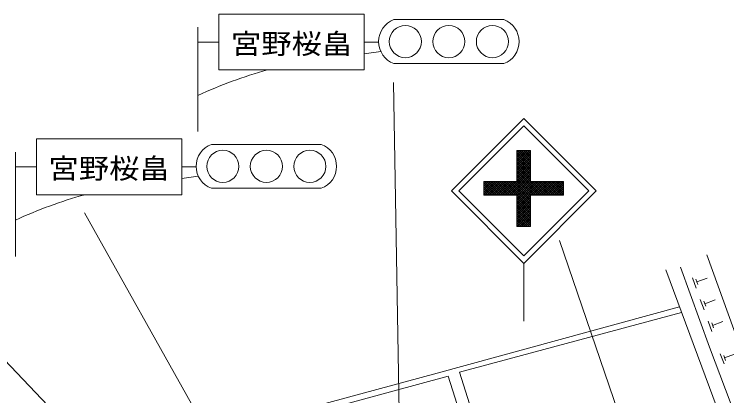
# Model space of a CAD drawing. Units: millimetres, scale not verified. Extents: x 40000 to 680000, y 20000 to 380000.
# Drawn here: x 418139 to 464733, y 284636 to 309562 of the extents above; entities that cross this region are included whole.
import ezdxf
from ezdxf.enums import TextEntityAlignment as Align

# ---------------------------------------------------------------- set-up
doc = ezdxf.new("R2010")
doc.units = ezdxf.units.MM
doc.header["$LTSCALE"] = 1000
for name, color, linetype, lineweight in [('M-BGD', 7, 'Continuous', 13), ('M-STR-HTXT', 7, 'Continuous', 13), ('M-STR-STRC', 7, 'Continuous', 13)]:
    doc.layers.add(name, color=color, linetype=linetype, lineweight=lineweight)
doc.styles.add('ＭＳ ゴシック', font='')
doc.styles.get('ＭＳ ゴシック').set_extended_font_data('MS Gothic')

msp = doc.modelspace()

# ---------------------------------------------------------------- linework, layer by layer
at = {"layer": 'M-BGD'}
for p, q in [((462731, 291675), (462485, 292350)), ((462838, 291906), (462715, 292243)), ((462776, 292074), (463451, 292322)), ((463249, 290253), (463004, 290925)), ((463356, 290483), (463233, 290819)), ((463295, 290651), (463966, 290898)), ((463766, 288835), (463523, 289503)), ((463873, 289063), (463751, 289397)), ((463812, 289230), (464479, 289477)), ((464554, 286722), (464308, 287371)), ((464655, 286945), (464532, 287270)), ((464593, 287108), (465243, 287354))]:
    msp.add_line(p, q, dxfattribs=at)
for points in [[(463432, 293844), (465567, 287940), (466595, 285011), (468519, 281381), (470123, 278281), (470941, 276973)], [(417775, 254125), (419337, 254630), (430486, 257394), (435100, 258682), (443456, 261665), (453948, 265746), (463662, 270171), (469558, 273177), (468405, 275047), (466481, 278490), (464106, 283833), (460750, 292857)], [(470022, 273880), (467366, 278640), (465325, 283266), (463611, 287800), (461703, 293034)], [(461647, 290445), (445800, 286117), (436858, 283702)], [(452900, 268315), (447249, 286178), (461781, 290084)], [(436967, 283313), (446513, 285916), (452178, 268081)]]:
    msp.add_lwpolyline(points, dxfattribs=at)
at = {"layer": 'M-STR-HTXT'}
for p, q in [((443697, 259946), (442943, 305097)), ((443173, 260109), (422740, 296580)), ((463225, 267194), (453793, 294788)), ((443173, 260109), (412991, 291689))]:
    msp.add_line(p, q, dxfattribs=at)
at = {"layer": 'M-STR-STRC'}
for p, q in [((431526, 305922), (431526, 309562)), ((431526, 309562), (441021, 309562)), ((441021, 309562), (441021, 305922)), ((442969, 309211), (450153, 309211)), ((430152, 301893), (430152, 308711)), ((431526, 307742), (430152, 307742)), ((441969, 307742), (441021, 307742)), ((442110, 307132), (441021, 306976)), ((450153, 306339), (442969, 306339)), ((441021, 305922), (431526, 305922)), ((446726, 298023), (451464, 302760)), ((451464, 302760), (456201, 298023)), ((447221, 298023), (451464, 302266)), ((451464, 302266), (455706, 298023)), ((419592, 297772), (419592, 301412)), ((419592, 301412), (429087, 301412)), ((429087, 301412), (429087, 297772)), ((431035, 301062), (438219, 301062)), ((418218, 293743), (418218, 300561)), ((451004, 300665), (451904, 300665)), ((451004, 300665), (451004, 298633)), ((451004, 300645), (451025, 300665)), ((451004, 300503), (451166, 300665)), ((451004, 300362), (451308, 300665)), ((451004, 300220), (451449, 300665)), ((451004, 300079), (451591, 300665)), ((451004, 299938), (451732, 300665)), ((451004, 299796), (451874, 300665)), ((451904, 299752), (451004, 300652)), ((451004, 299655), (451904, 300555)), ((451904, 299893), (451132, 300665)), ((451904, 300035), (451274, 300665)), ((451904, 300176), (451415, 300665)), ((451904, 300317), (451557, 300665)), ((451904, 300459), (451698, 300665)), ((451904, 300600), (451840, 300665)), ((451904, 300665), (451904, 298633)), ((451904, 299610), (451004, 300510)), ((451004, 299513), (451904, 300413)), ((451904, 299469), (451004, 300369)), ((451004, 299372), (451904, 300272)), ((451904, 299327), (451004, 300227)), ((451004, 299230), (451904, 300130)), ((451904, 299186), (451004, 300086)), ((451004, 299089), (451904, 299989)), ((451904, 299045), (451004, 299945)), ((451004, 298948), (451904, 299848)), ((451904, 298903), (451004, 299803)), ((451004, 298806), (451904, 299706)), ((451904, 298762), (451004, 299662)), ((419592, 299592), (418218, 299592)), ((430035, 299592), (429087, 299592)), ((450214, 297733), (451904, 299423)), ((450355, 297733), (451904, 299282)), ((450497, 297733), (451904, 299141)), ((451004, 298665), (451904, 299565)), ((452792, 297733), (451004, 299520)), ((452651, 297733), (451004, 299379)), ((452509, 297733), (451004, 299238)), ((430176, 298982), (429087, 298827)), ((450638, 297733), (451904, 298999)), ((450779, 297733), (451904, 298858)), ((450921, 297733), (451904, 298716)), ((452368, 297733), (451004, 299096)), ((452226, 297733), (451004, 298955)), ((452085, 297733), (451004, 298813)), ((451944, 297733), (451004, 298672)), ((451004, 298633), (448843, 298633)), ((448843, 298633), (448843, 297733)), ((448843, 298624), (448851, 298633)), ((448843, 298483), (448992, 298633)), ((448843, 298342), (449134, 298633)), ((448843, 298200), (449275, 298633)), ((448843, 298059), (449417, 298633)), ((448843, 297917), (449558, 298633)), ((448843, 297776), (449700, 298633)), ((449681, 297733), (448843, 298571)), ((449539, 297733), (448843, 298429)), ((449398, 297733), (448843, 298288)), ((449822, 297733), (448922, 298633)), ((448941, 297733), (449841, 298633)), ((449964, 297733), (449064, 298633)), ((449082, 297733), (449982, 298633)), ((450105, 297733), (449205, 298633)), ((449224, 297733), (450124, 298633)), ((450247, 297733), (449347, 298633)), ((449365, 297733), (450265, 298633)), ((450388, 297733), (449488, 298633)), ((449507, 297733), (450407, 298633)), ((450529, 297733), (449629, 298633)), ((449648, 297733), (450548, 298633)), ((450671, 297733), (449771, 298633)), ((449790, 297733), (450690, 298633)), ((450812, 297733), (449912, 298633)), ((449931, 297733), (450831, 298633)), ((450954, 297733), (450054, 298633)), ((450072, 297733), (450972, 298633)), ((451904, 296923), (450195, 298633)), ((451904, 297065), (450337, 298633)), ((451904, 297206), (450478, 298633)), ((451904, 297348), (450619, 298633)), ((451904, 297489), (450761, 298633)), ((451904, 297630), (450902, 298633)), ((451004, 297675), (451962, 298633)), ((451004, 297533), (452104, 298633)), ((451004, 297392), (452245, 298633)), ((451004, 297251), (452387, 298633)), ((451004, 297109), (452528, 298633)), ((451004, 296968), (452669, 298633)), ((451911, 297733), (452811, 298633)), ((452934, 297733), (452034, 298633)), ((452052, 297733), (452952, 298633)), ((453075, 297733), (452175, 298633)), ((452194, 297733), (453094, 298633)), ((453216, 297733), (452316, 298633)), ((452335, 297733), (453235, 298633)), ((453358, 297733), (452458, 298633)), ((452477, 297733), (453377, 298633)), ((453499, 297733), (452599, 298633)), ((452618, 297733), (453518, 298633)), ((453641, 297733), (452741, 298633)), ((452759, 297733), (453659, 298633)), ((453782, 297733), (452882, 298633)), ((452901, 297733), (453801, 298633)), ((453924, 297733), (453024, 298633)), ((453042, 297733), (453942, 298633)), ((454065, 297733), (453165, 298633)), ((453184, 297733), (454066, 298615)), ((454066, 297873), (453306, 298633)), ((453325, 297733), (454066, 298474)), ((454066, 298014), (453448, 298633)), ((453466, 297733), (454066, 298332)), ((454066, 298156), (453589, 298633)), ((454066, 298297), (453731, 298633)), ((454066, 298439), (453872, 298633)), ((454066, 298580), (454013, 298633)), ((429087, 297772), (419592, 297772)), ((438219, 298189), (431035, 298189)), ((446726, 298023), (451464, 293285)), ((447221, 298023), (451464, 293780)), ((449257, 297733), (448843, 298146)), ((449115, 297733), (448843, 298005)), ((448974, 297733), (448843, 297864)), ((451464, 293780), (455706, 298023)), ((451464, 293285), (456201, 298023)), ((453608, 297733), (454066, 298191)), ((453749, 297733), (454066, 298049)), ((453891, 297733), (454066, 297908)), ((454032, 297733), (454066, 297767)), ((448843, 297733), (451004, 297733)), ((451004, 297733), (451004, 295700)), ((451004, 296826), (451904, 297726)), ((451904, 296782), (451004, 297682)), ((451004, 296685), (451904, 297585)), ((451904, 296640), (451004, 297540)), ((451004, 296543), (451904, 297443)), ((451904, 296499), (451004, 297399)), ((451004, 296402), (451904, 297302)), ((451904, 297733), (451904, 295700)), ((451904, 296358), (451004, 297258)), ((451004, 296261), (451904, 297161)), ((451904, 296216), (451004, 297116)), ((451004, 296119), (451904, 297019)), ((451904, 296075), (451004, 296975)), ((451004, 295978), (451904, 296878)), ((451904, 295933), (451004, 296833)), ((451004, 295836), (451904, 296736)), ((451904, 295792), (451004, 296692)), ((451855, 295700), (451004, 296551)), ((451713, 295700), (451004, 296409)), ((451010, 295700), (451904, 296595)), ((451151, 295700), (451904, 296454)), ((451572, 295700), (451004, 296268)), ((451431, 295700), (451004, 296126)), ((451289, 295700), (451004, 295985)), ((451293, 295700), (451904, 296312)), ((451434, 295700), (451904, 296171)), ((451575, 295700), (451904, 296029)), ((451717, 295700), (451904, 295888)), ((451148, 295700), (451004, 295843)), ((451006, 295700), (451004, 295702)), ((451004, 295700), (451904, 295700)), ((451858, 295700), (451904, 295746)), ((451464, 293285), (451464, 289498))]:
    msp.add_line(p, q, dxfattribs=at)
msp.add_lwpolyline([(448843, 298633), (451004, 298633), (451004, 300665), (451904, 300665), (451904, 298633), (454066, 298633), (454066, 297733), (451904, 297733), (451904, 295700), (451004, 295700), (451004, 297733), (448843, 297733)], close=True, dxfattribs=at)
msp.add_lwpolyline([(451904, 298633), (454066, 298633), (454066, 297733), (451904, 297733)], dxfattribs=at)
for centre in [(443715, 307775), (446561, 307775), (449407, 307775), (431781, 299625), (434627, 299625), (437473, 299625)]:
    msp.add_circle(centre, 1050, dxfattribs=at)
for centre, radius, start, end in [((443500, 307775), 1532, 110.3055, 249.6945), ((449621, 307775), 1532, 290.3055, 69.6945), ((442810, 276706), 30323, 105.5299, 114.6726), ((431566, 299625), 1532, 110.3055, 249.6945), ((437687, 299625), 1532, 290.3055, 69.6945), ((430876, 268557), 30323, 105.5299, 114.6726)]:
    msp.add_arc(centre, radius, start, end, dxfattribs=at)

# ---------------------------------------------------------------- texts
at = {"layer": 'M-STR-STRC', "style": 'ＭＳ ゴシック', "width": 1.1}
for p in [(436275, 306576), (424341, 298427)]:
    msp.add_text('宮野桜畠', height=1320, dxfattribs=at).set_placement(p, align=Align.BOTTOM_CENTER)

doc.saveas('drawing.dxf')
